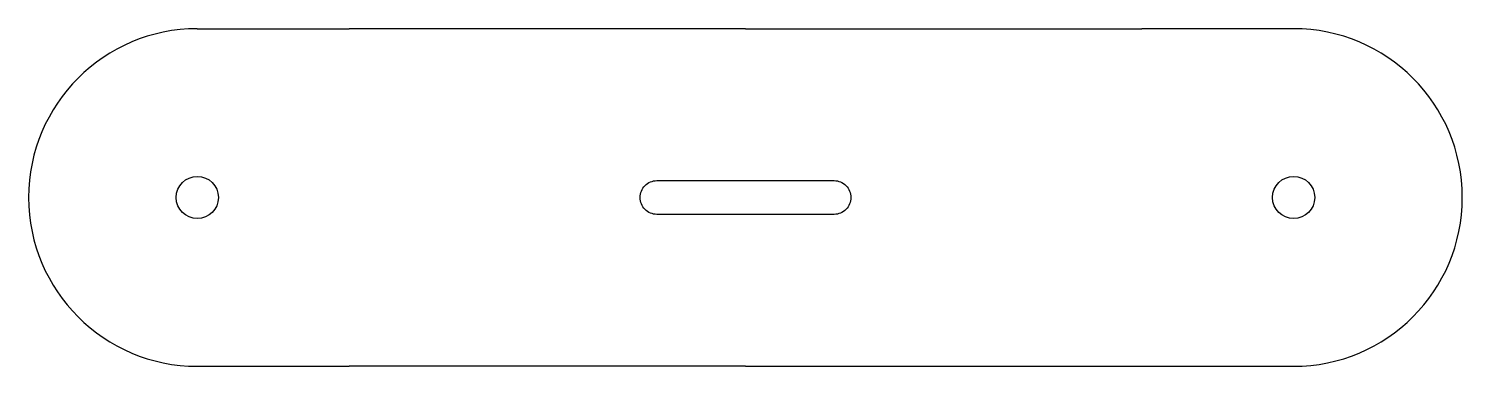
# Model space of a CAD drawing. Header units: millimetres. Extents: x -7 to 163, y 11 to 51.
import ezdxf

# ---------------------------------------------------------------- set-up
doc = ezdxf.new("R2010")
doc.units = ezdxf.units.MM
doc.header["$MEASUREMENT"] = 0

msp = doc.modelspace()

# ---------------------------------------------------------------- linework, layer by layer
for p, q in [((13.21, 51.35), (31.21, 51.35)), ((78.21, 51.35), (31.21, 51.35)), ((78.21, 51.35), (125.21, 51.35)), ((143.21, 51.35), (125.21, 51.35)), ((-6.79, 31.35), (-6.79, 31.35)), ((163.21, 31.35), (163.21, 31.35)), ((13.21, 11.35), (31.21, 11.35)), ((78.21, 11.35), (31.21, 11.35)), ((78.21, 11.35), (125.21, 11.35)), ((125.21, 11.35), (143.21, 11.35))]:
    msp.add_line(p, q)
msp.add_lwpolyline([(67.71, 33.35), (88.71, 33.35, -0.414214), (90.71, 31.35), (90.71, 31.35, -0.414214), (88.71, 29.35), (67.71, 29.35, -0.414214), (65.71, 31.35), (65.71, 31.35, -0.414214)], format="xyb", close=True)
for centre in [(13.21, 31.35), (143.21, 31.35)]:
    msp.add_circle(centre, 2.5)
for centre, start, end in [((13.21, 31.35), 90, 180), ((143.21, 31.35), 0, 90), ((13.21, 31.35), 180, 270), ((143.21, 31.35), 270, 0)]:
    msp.add_arc(centre, 20, start, end)

doc.saveas('drawing.dxf')
